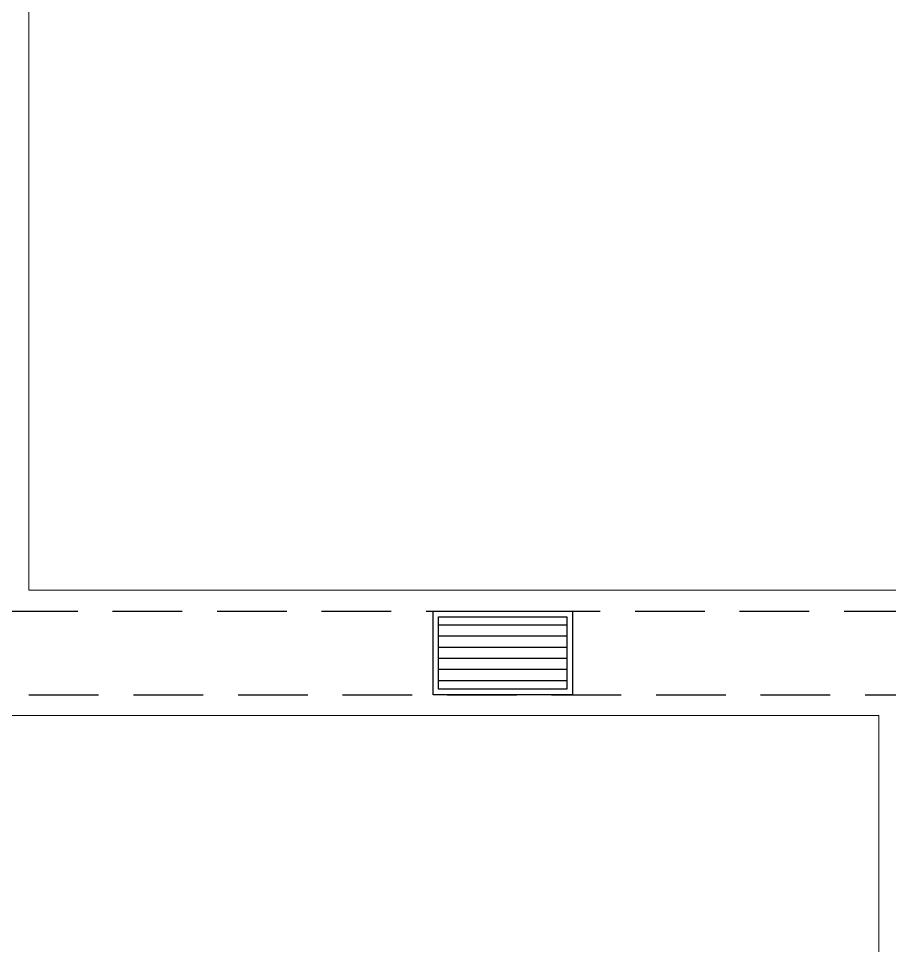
# Model space of a CAD drawing. Header units: inches. Extents: x 17074 to 430035, y 21644 to 175348.
# Drawn here: x 61397 to 64522, y 61903 to 65231 of the extents above; entities that cross this region are included whole.
import ezdxf

# ---------------------------------------------------------------- set-up
doc = ezdxf.new("R2010")
doc.units = ezdxf.units.IN
doc.header["$MEASUREMENT"] = 0
doc.linetypes.add('DASHED2', pattern=[0.375, 0.25, -0.125])
doc.layers.add('drain', color=8, linetype='Continuous')
doc.layers.add('MSGRATING', color=8, linetype='Continuous')
doc.layers.add('LW', color=8, linetype='Continuous', lineweight=20)

msp = doc.modelspace()

# ---------------------------------------------------------------- linework, layer by layer
at = {"layer": 'drain', "linetype": 'DASHED2', "ltscale": 1000}
for points in [[(48284.3, 84028.6), (59359.3, 84028.6), (59359.3, 81528.6), (63359.3, 81528.6), (63359.3, 66078.6), (61359.3, 66078.6), (61359.3, 63103.6), (64859.3, 63103.6), (64859.3, 54578.6), (63359.3, 54578.6), (63359.3, 47578.6), (38409.3, 47578.6), (38409.3, 58028.6)], [(48284.3, 83728.6), (59059.3, 83728.6), (59059.3, 81228.6), (63059.3, 81228.6), (63059.3, 66378.6), (61059.3, 66378.6), (61059.3, 62803.6), (64559.3, 62803.6), (64559.3, 54878.6), (63059.3, 54878.6), (63059.3, 47878.6), (38709.3, 47878.6), (38709.3, 57728.6)]]:
    msp.add_lwpolyline(points, dxfattribs=at)
at = {"layer": 'LW'}
for p, q in [((61434.3, 66003.6), (61434.3, 63178.6)), ((61434.3, 63178.6), (64934.3, 63178.6)), ((60984.3, 62728.6), (64484.3, 62728.6)), ((64484.3, 62728.6), (64484.3, 54953.6))]:
    msp.add_line(p, q, dxfattribs=at)
at = {"layer": 'MSGRATING'}
for p, q in [((63364.3, 63053.6), (62904.3, 63053.6)), ((63364.3, 63013.6), (62904.3, 63013.6)), ((63364.3, 62973.6), (62904.3, 62973.6)), ((63364.3, 62933.6), (62904.3, 62933.6)), ((63364.3, 62893.6), (62904.3, 62893.6)), ((63364.3, 62853.6), (62904.3, 62853.6))]:
    msp.add_line(p, q, dxfattribs=at)
for points in [[(63384.3, 63103.6), (63384.3, 62803.6), (62884.3, 62803.6), (62884.3, 63103.6)], [(63364.3, 63083.6), (63364.3, 62823.6), (62904.3, 62823.6), (62904.3, 63083.6)]]:
    msp.add_lwpolyline(points, close=True, dxfattribs=at)

doc.saveas('drawing.dxf')
